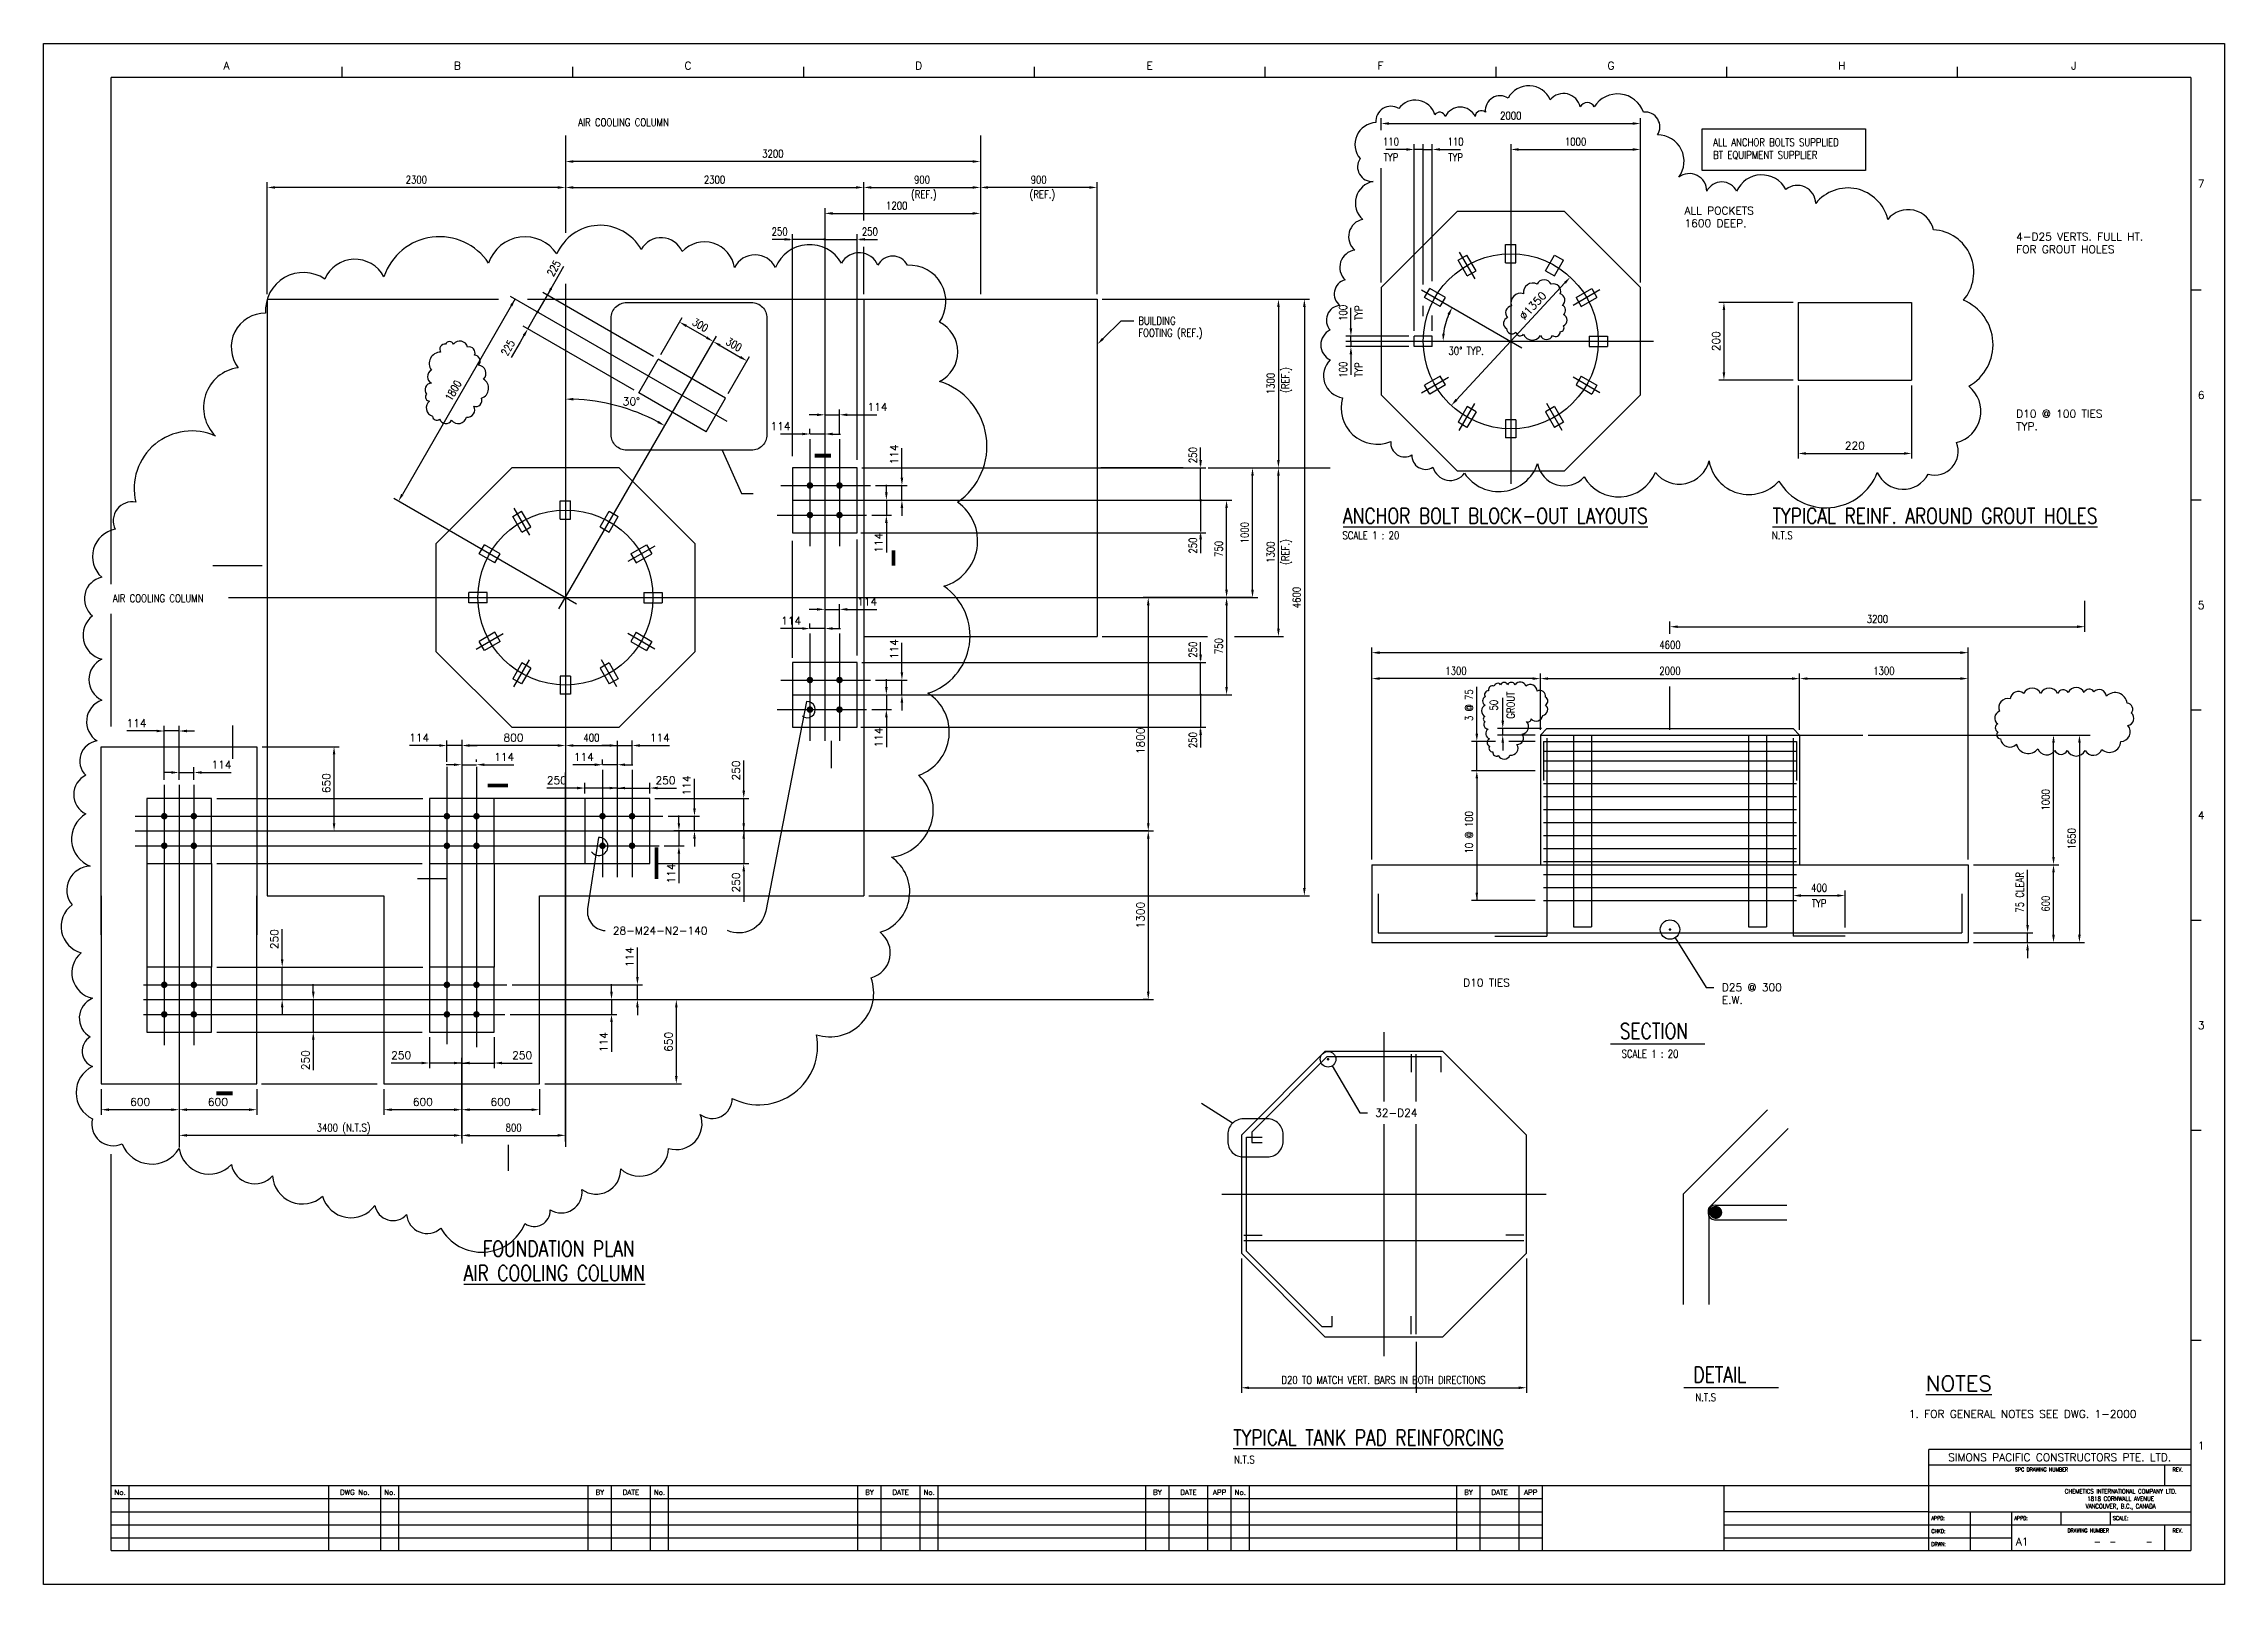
# Model space of a CAD drawing. Extents: x 0 to 16820, y 0 to 11880.
import ezdxf
from ezdxf.enums import TextEntityAlignment as Align

# ---------------------------------------------------------------- set-up
doc = ezdxf.new("R2010")
doc.units = 0
doc.header["$LTSCALE"] = 200
for name, pattern in [('CENTER', [0]), ('DASHED', [0]), ('HIDDENX2', [0])]:
    doc.linetypes.add(name, pattern=pattern)
for name, color, linetype in [('BORDER', 7, 'CONTINUOUS'), ('BOUNDLINE', 3, 'CONTINUOUS'), ('CLINE', 7, 'CENTER'), ('CONC', 2, 'CONTINUOUS'), ('CONCRETE', 7, 'CONTINUOUS'), ('CUTLINE', 7, 'CONTINUOUS'), ('DIM', 6, 'CONTINUOUS'), ('REBAR', 2, 'CONTINUOUS'), ('STREAMS', 7, 'CONTINUOUS'), ('TEXT', 7, 'CONTINUOUS'), ('TEXTL', 2, 'CONTINUOUS'), ('TEXTM', 1, 'CONTINUOUS')]:
    doc.layers.add(name, color=color, linetype=linetype)
doc.styles.get("Standard").update_dxf_attribs({"font": 'romans', "width": 0.8})

msp = doc.modelspace()

# ---------------------------------------------------------------- linework, layer by layer
at = {"layer": 'BORDER', "color": 0}
for p, q in [((16560, 11620), (520, 11620)), ((520, 7712), (520, 11620)), ((2300, 11700), (2300, 11620)), ((4080, 11700), (4080, 11620)), ((5860, 11700), (5860, 11620)), ((7640, 11700), (7640, 11620)), ((9420, 11700), (9420, 11620)), ((11200, 11700), (11200, 11620)), ((12980, 11700), (12980, 11620)), ((14760, 11700), (14760, 11620)), ((16560, 11620), (16560, 260)), ((16640, 9980), (16560, 9980)), ((16640, 8360), (16560, 8360)), ((520, 6614), (520, 7483)), ((16640, 6740), (16560, 6740)), ((16640, 5120), (16560, 5120)), ((16640, 3500), (16560, 3500)), ((520, 260), (520, 3316)), ((16640, 1880), (16560, 1880)), ((14540, 260), (14540, 1040)), ((16560, 1040), (14540, 1040)), ((16560, 920), (14540, 920)), ((16360, 760), (16360, 920)), ((16560, 760), (520, 760)), ((660, 260), (660, 760)), ((2200, 260), (2200, 760)), ((2600, 260), (2600, 760)), ((2740, 260), (2740, 760)), ((4200, 260), (4200, 760)), ((4380, 260), (4380, 760)), ((4680, 260), (4680, 760)), ((4820, 260), (4820, 760)), ((6280, 260), (6280, 760)), ((6460, 260), (6460, 760)), ((6760, 260), (6760, 760)), ((6900, 260), (6900, 760)), ((8500, 260), (8500, 760)), ((8680, 260), (8680, 760)), ((8980, 260), (8980, 760)), ((9160, 260), (9160, 760)), ((9300, 260), (9300, 760)), ((10900, 260), (10900, 760)), ((11080, 260), (11080, 760)), ((11380, 260), (11380, 760)), ((11560, 260), (11560, 760)), ((12960, 760), (12960, 260)), ((11560, 660), (520, 660)), ((520, 560), (11560, 560)), ((14540, 560), (12960, 560)), ((14540, 560), (16560, 560)), ((14860, 560), (14860, 260)), ((15180, 460), (15180, 560)), ((15560, 460), (15560, 560)), ((15940, 560), (15940, 460)), ((520, 460), (11560, 460)), ((520, 360), (11560, 360)), ((12960, 460), (15180, 460)), ((12960, 360), (15180, 360)), ((15180, 460), (16560, 460)), ((15180, 260), (15180, 460)), ((16360, 260), (16360, 460)), ((520, 260), (16560, 260))]:
    msp.add_line(p, q, dxfattribs=at)
at = {"layer": 'BOUNDLINE', "color": 0, "linetype": 'DASHED'}
for points in [[(4377, 8865), (4377, 9764, -0.414214), (4497, 9884), (5459, 9884, -0.414214), (5579, 9764), (5579, 8865, -0.414214), (5459, 8745), (4497, 8745, -0.414214)], [(9133, 3469), (9133, 3416, 0.414214), (9253, 3296), (9440, 3296, 0.414214), (9560, 3416), (9560, 3469, 0.414214), (9440, 3589), (9253, 3589, 0.414214)]]:
    msp.add_lwpolyline(points, format="xyb", close=True, dxfattribs=at)
at = {"layer": 'CLINE', "color": 0}
for p, q in [((4025, 11171), (4025, 10421)), ((7225, 11171), (7225, 9949)), ((11316, 11104), (11316, 8485)), ((4025, 10028), (4025, 3374)), ((10043, 9585), (12416, 9585)), ((6025, 9055), (6025, 8004)), ((5911, 8831), (5911, 8004)), ((6139, 8831), (6139, 8004)), ((8790, 8609), (8154, 8609)), ((8982, 8609), (9924, 8609)), ((5685, 8473), (6377, 8473)), ((5657, 8245), (6347, 8245)), ((1425, 7609), (9364, 7609)), ((15744, 7344), (15744, 7584)), ((6025, 7555), (6025, 6504)), ((12544, 7330), (12544, 7424)), ((5911, 7331), (5911, 6504)), ((6139, 7331), (6139, 6504)), ((5685, 6973), (6377, 6973)), ((12544, 6589), (12544, 6924)), ((5657, 6745), (6347, 6745)), ((3225, 6513), (3225, 3399)), ((4425, 6505), (4425, 5454)), ((3111, 6303), (3111, 4166)), ((3339, 6303), (3339, 4141)), ((4311, 6281), (4311, 5454)), ((4539, 6281), (4539, 5454)), ((931, 6164), (931, 4158)), ((1045, 6164), (1045, 3368)), ((1159, 6164), (1159, 4158)), ((706, 5923), (4777, 5923)), ((706, 5809), (8561, 5809)), ((706, 5695), (4747, 5695)), ((771, 4623), (3573, 4623)), ((771, 4509), (8561, 4509)), ((771, 4395), (3558, 4395)), ((10338, 4259), (10338, 3724)), ((10338, 3548), (10338, 1759)), ((9088, 3009), (11588, 3009))]:
    msp.add_line(p, q, dxfattribs=at)
at = {"layer": 'CONC', "color": 0}
for p, q in [((11276, 10190), (11276, 10330)), ((11276, 10330), (11356, 10330)), ((11356, 10190), (11356, 10330)), ((10909, 10210), (10978, 10250)), ((10979, 10089), (10909, 10210)), ((11048, 10129), (10978, 10250)), ((10979, 10089), (11048, 10129)), ((11276, 10190), (11356, 10190)), ((11584, 10129), (11654, 10250)), ((11584, 10129), (11653, 10089)), ((11653, 10089), (11723, 10210)), ((11654, 10250), (11723, 10210)), ((10651, 9923), (10691, 9992)), ((10812, 9922), (10691, 9992)), ((11820, 9922), (11941, 9992)), ((11941, 9992), (11981, 9923)), ((1725, 9909), (1725, 5309)), ((1725, 9909), (3509, 9909)), ((3732, 9909), (6325, 9909)), ((6325, 9909), (6325, 5309)), ((10772, 9853), (10651, 9923)), ((10772, 9853), (10812, 9922)), ((11820, 9922), (11860, 9853)), ((11860, 9853), (11981, 9923)), ((10711, 9625), (10571, 9625)), ((10571, 9545), (10571, 9625)), ((10711, 9545), (10711, 9625)), ((11921, 9625), (12061, 9625)), ((11921, 9625), (11921, 9545)), ((12061, 9625), (12061, 9545)), ((4590, 9188), (4740, 9447)), ((5260, 9147), (4740, 9447)), ((10711, 9545), (10571, 9545)), ((11921, 9545), (12061, 9545)), ((10772, 9317), (10651, 9247)), ((10812, 9248), (10772, 9317)), ((11860, 9317), (11820, 9248)), ((11860, 9317), (11981, 9247)), ((5110, 8888), (4590, 9188)), ((5110, 8888), (5260, 9147)), ((10691, 9178), (10651, 9247)), ((10812, 9248), (10691, 9178)), ((11820, 9248), (11941, 9178)), ((11981, 9247), (11941, 9178)), ((10979, 9081), (10909, 8960)), ((10978, 8920), (10909, 8960)), ((11048, 9041), (10978, 8920)), ((11048, 9041), (10979, 9081)), ((11276, 8980), (11276, 8840)), ((11356, 8980), (11276, 8980)), ((11356, 8980), (11356, 8840)), ((11653, 9081), (11584, 9041)), ((11584, 9041), (11654, 8920)), ((11653, 9081), (11723, 8960)), ((11723, 8960), (11654, 8920)), ((11356, 8840), (11276, 8840)), ((3618, 8234), (3687, 8274)), ((3757, 8153), (3687, 8274)), ((3985, 8214), (3985, 8354)), ((3985, 8354), (4065, 8354)), ((4065, 8214), (4065, 8354)), ((4293, 8153), (4363, 8274)), ((4363, 8274), (4432, 8234)), ((3688, 8113), (3618, 8234)), ((3688, 8113), (3757, 8153)), ((3985, 8214), (4065, 8214)), ((4293, 8153), (4362, 8113)), ((4362, 8113), (4432, 8234)), ((3360, 7946), (3400, 8016)), ((3481, 7876), (3360, 7946)), ((3521, 7946), (3400, 8016)), ((3481, 7876), (3521, 7946)), ((4529, 7946), (4650, 8016)), ((4529, 7946), (4569, 7876)), ((4569, 7876), (4690, 7946)), ((4650, 8016), (4690, 7946)), ((3420, 7649), (3280, 7649)), ((3280, 7569), (3280, 7649)), ((3420, 7569), (3420, 7649)), ((4630, 7649), (4630, 7569)), ((4630, 7649), (4770, 7649)), ((4770, 7649), (4770, 7569)), ((3420, 7569), (3280, 7569)), ((4630, 7569), (4770, 7569)), ((3481, 7341), (3360, 7271)), ((3400, 7201), (3360, 7271)), ((3521, 7271), (3400, 7201)), ((3521, 7271), (3481, 7341)), ((4569, 7341), (4529, 7271)), ((4529, 7271), (4650, 7201)), ((4569, 7341), (4690, 7271)), ((4690, 7271), (4650, 7201)), ((3688, 7105), (3618, 6983)), ((3757, 7065), (3687, 6943)), ((3757, 7065), (3688, 7105)), ((4362, 7105), (4293, 7065)), ((4293, 7065), (4363, 6943)), ((4362, 7105), (4432, 6983)), ((3687, 6943), (3618, 6983)), ((3985, 7004), (3985, 6864)), ((4065, 7004), (3985, 7004)), ((4065, 7004), (4065, 6864)), ((4432, 6983), (4363, 6943)), ((4065, 6864), (3985, 6864)), ((11544, 6549), (13544, 6549)), ((11544, 6549), (11544, 5549)), ((13544, 6549), (13544, 5549)), ((13544, 6549), (14032, 6549)), ((4175, 6059), (3475, 6059)), ((795, 5559), (795, 4759)), ((1295, 5559), (1295, 4759)), ((2975, 5559), (2975, 4759)), ((3475, 5559), (3475, 4759)), ((3475, 5559), (4175, 5559)), ((10244, 5549), (10244, 4949)), ((10244, 5549), (14844, 5549)), ((14844, 5549), (14844, 4949)), ((1725, 5309), (2625, 5309)), ((3825, 5309), (6325, 5309)), ((10244, 4949), (14844, 4949)), ((9882, 4109), (9238, 3464)), ((9318, 3488), (9899, 4069)), ((10793, 4109), (9882, 4109)), ((9899, 4069), (10777, 4069)), ((10587, 3724), (10587, 4089)), ((10777, 4069), (10777, 3949)), ((11438, 3464), (10793, 4109)), ((10587, 1929), (10587, 3548)), ((13295, 3658), (12645, 3008)), ((9238, 3464), (9238, 2553)), ((9278, 2570), (9278, 3448)), ((9278, 3448), (9398, 3448)), ((9318, 3488), (9318, 3408)), ((9318, 3408), (9398, 3408)), ((11438, 2553), (11438, 3464)), ((12853, 2914), (13456, 3516)), ((12645, 3008), (12645, 2158)), ((12838, 2878), (12838, 2861)), ((12845, 2158), (12845, 2875)), ((12895, 2925), (13445, 2925)), ((12888, 2811), (13445, 2811)), ((9238, 2553), (9882, 1909)), ((9258, 2652), (11418, 2652)), ((9859, 1989), (9278, 2570)), ((10793, 1909), (11438, 2553)), ((9939, 1989), (9939, 2069)), ((9859, 1989), (9939, 1989)), ((9882, 1909), (10793, 1909))]:
    msp.add_line(p, q, dxfattribs=at)
at = {"layer": 'CONC', "color": 0, "linetype": 'HIDDENX2'}
for p, q in [((6325, 9909), (8125, 9909)), ((6325, 9909), (6325, 7309)), ((8125, 9909), (8125, 7309)), ((6325, 7309), (8125, 7309))]:
    msp.add_line(p, q, dxfattribs=at)
at = {"layer": 'CONC', "color": 0}
for points in [[(10902, 10585), (10316, 9999), (10316, 9171), (10902, 8585), (11730, 8585), (12316, 9171), (12316, 9999), (11730, 10585)], [(3611, 8609), (3025, 8023), (3025, 7194), (3611, 6609), (4439, 6609), (5025, 7194), (5025, 8023), (4439, 8609)], [(5775, 8609), (5775, 8109), (6275, 8109), (6275, 8609)], [(5775, 7109), (5775, 6609), (6275, 6609), (6275, 7109)], [(795, 6059), (795, 5559), (1295, 5559), (1295, 6059)], [(2975, 6059), (2975, 5559), (3475, 5559), (3475, 6059)], [(4175, 6059), (4175, 5559), (4675, 5559), (4675, 6059)], [(795, 4759), (795, 4259), (1295, 4259), (1295, 4759)], [(2975, 4759), (2975, 4259), (3475, 4259), (3475, 4759)]]:
    msp.add_lwpolyline(points, close=True, dxfattribs=at)
for points, const_width in [([(5898, 8473, 1), (5923, 8473, 1)], 25), ([(6126, 8473, 1), (6151, 8473, 1)], 25), ([(5898, 8245, 1), (5923, 8245, 1)], 25), ([(6126, 8245, 1), (6151, 8245, 1)], 25), ([(5898, 6973, 1), (5923, 6973, 1)], 25), ([(6126, 6973, 1), (6151, 6973, 1)], 25), ([(5898, 6745, 1), (5923, 6745, 1)], 25), ([(6126, 6745, 1), (6151, 6745, 1)], 25), ([(918, 5923, 1), (943, 5923, 1)], 25), ([(1146, 5923, 1), (1171, 5923, 1)], 25), ([(3098, 5923, 1), (3123, 5923, 1)], 25), ([(3326, 5923, 1), (3351, 5923, 1)], 25), ([(4298, 5923, 1), (4323, 5923, 1)], 25), ([(4526, 5923, 1), (4551, 5923, 1)], 25), ([(918, 5695, 1), (943, 5695, 1)], 25), ([(1146, 5695, 1), (1171, 5695, 1)], 25), ([(3098, 5695, 1), (3123, 5695, 1)], 25), ([(3326, 5695, 1), (3351, 5695, 1)], 25), ([(4298, 5695, 1), (4323, 5695, 1)], 25), ([(4526, 5695, 1), (4551, 5695, 1)], 25), ([(918, 4623, 1), (943, 4623, 1)], 25), ([(1146, 4623, 1), (1171, 4623, 1)], 25), ([(3098, 4623, 1), (3123, 4623, 1)], 25), ([(3326, 4623, 1), (3351, 4623, 1)], 25), ([(918, 4395, 1), (943, 4395, 1)], 25), ([(1146, 4395, 1), (1171, 4395, 1)], 25), ([(3098, 4395, 1), (3123, 4395, 1)], 25), ([(3326, 4395, 1), (3351, 4395, 1)], 25), ([(9902, 4049, 1), (9912, 4049, 1)], 9.95), ([(12872, 2868, 1), (12922, 2868, 1)], 50)]:
    msp.add_lwpolyline(points, format="xyb", close=True, dxfattribs=dict(at, const_width=const_width))
for points in [[(445, 5009), (445, 6459), (1645, 6459), (1645, 5009)], [(445, 5309), (445, 3859), (1645, 3859), (1645, 5309)], [(2625, 5309), (2625, 3859), (3825, 3859), (3825, 5309)]]:
    msp.add_lwpolyline(points, dxfattribs=at)
for centre, start, end in [((12888, 2878), 135, 180), ((12888, 2861), 180, 270), ((12895, 2875), 90, 180)]:
    msp.add_arc(centre, 50, start, end, dxfattribs=at)
at = {"layer": 'CONCRETE', "color": 0}
for p, q in [((11544, 6549), (11594, 6599)), ((11594, 6599), (13494, 6599)), ((13544, 6549), (13494, 6599))]:
    msp.add_line(p, q, dxfattribs=at)
at = {"layer": 'CUTLINE', "color": 0}
msp.add_lwpolyline([(0, 0), (0, 11880), (16820, 11880), (16820, 0)], close=True, dxfattribs=at)
msp.add_lwpolyline([(0, 0), (0, 11880), (16820, 11880), (16820, 0)], close=True, dxfattribs=at)
at = {"layer": 'DIM', "color": 0}
for p, q in [((10316, 11212), (10316, 11304)), ((12316, 10039), (12316, 11304)), ((10376, 11264), (12256, 11264)), ((10571, 9665), (10571, 11104)), ((10641, 10022), (10641, 11104)), ((10711, 10048), (10711, 11104)), ((11316, 11104), (11316, 11104)), ((7165, 10971), (4085, 10971)), ((10451, 11064), (10353, 11064)), ((10511, 11064), (10451, 11064)), ((10641, 11064), (10571, 11064)), ((10641, 11064), (10711, 11064)), ((10771, 11064), (10831, 11064)), ((10831, 11064), (10928, 11064)), ((11376, 11064), (12256, 11064)), ((1725, 9949), (1725, 10811)), ((3965, 10771), (1785, 10771)), ((4085, 10771), (6265, 10771)), ((6325, 10516), (6325, 10811)), ((6385, 10771), (7165, 10771)), ((8065, 10771), (7285, 10771)), ((8125, 9949), (8125, 10811)), ((10316, 10039), (10316, 10921)), ((6025, 10611), (6025, 6609)), ((6085, 10571), (7165, 10571)), ((5755, 10371), (5618, 10371)), ((5715, 10371), (5755, 10371)), ((5775, 8700), (5775, 10411)), ((6025, 10371), (5775, 10371)), ((6025, 10371), (6275, 10371)), ((6275, 8672), (6275, 10411)), ((6335, 10371), (6295, 10371)), ((6295, 10371), (6431, 10371)), ((6325, 9949), (6325, 10313)), ((10918, 10273), (11038, 10066)), ((3945, 10045), (4013, 10163)), ((5271, 8967), (3602, 9931)), ((3910, 9984), (3810, 9811)), ((4705, 9467), (3850, 9961)), ((3915, 9993), (3945, 10045)), ((10627, 9982), (11402, 9535)), ((10897, 9134), (11734, 10036)), ((12004, 9982), (11796, 9862)), ((3637, 9911), (2767, 8404)), ((3735, 9681), (3810, 9811)), ((4760, 9482), (4925, 9768)), ((8165, 9909), (9764, 9909)), ((9524, 9849), (9524, 8669)), ((9724, 9849), (9724, 5369)), ((10083, 9745), (10083, 9843)), ((10641, 9779), (10641, 9858)), ((10711, 9665), (10711, 9784)), ((13493, 9885), (12920, 9885)), ((12960, 9825), (12960, 9345)), ((3705, 9629), (3675, 9577)), ((4555, 9208), (3700, 9701)), ((3975, 7522), (5189, 9624)), ((5113, 9613), (4957, 9703)), ((8170, 9604), (8310, 9742)), ((8310, 9742), (8408, 9742)), ((10531, 9625), (10043, 9625)), ((10083, 9685), (10083, 9745)), ((10083, 9585), (10083, 9625)), ((3675, 9577), (3606, 9459)), ((5217, 9553), (5373, 9463)), ((5280, 9182), (5445, 9468)), ((10531, 9545), (10043, 9545)), ((10083, 9585), (10083, 9545)), ((10083, 9485), (10083, 9425)), ((10083, 9425), (10083, 9327)), ((10627, 9187), (10835, 9307)), ((12004, 9187), (11796, 9307)), ((13493, 9285), (12920, 9285)), ((10918, 8896), (11038, 9104)), ((11713, 8896), (11593, 9104)), ((13533, 9245), (13533, 8680)), ((14408, 9245), (14408, 8680)), ((5965, 9018), (5905, 9018)), ((6025, 9018), (6139, 9018)), ((6025, 9015), (6025, 8830)), ((6025, 9015), (6025, 8978)), ((6139, 8871), (6139, 9058)), ((6199, 9018), (6259, 9018)), ((6259, 9018), (6427, 9018)), ((5791, 8870), (5683, 8870)), ((5851, 8870), (5791, 8870)), ((5911, 8871), (5911, 8910)), ((6025, 8870), (5911, 8870)), ((6085, 8870), (6145, 8870)), ((6620, 8593), (6620, 8761)), ((8924, 8629), (8924, 8765)), ((6310, 8609), (8964, 8609)), ((6620, 8533), (6620, 8593)), ((8924, 8669), (8924, 8629)), ((8924, 8359), (8924, 8609)), ((13593, 8720), (14348, 8720)), ((6417, 8473), (6660, 8473)), ((6500, 8419), (6500, 8479)), ((6620, 8359), (6620, 8473)), ((9324, 7669), (9324, 8549)), ((9524, 7369), (9524, 8549)), ((4111, 7559), (2702, 8372)), ((3627, 8297), (3747, 8089)), ((5775, 8359), (9164, 8359)), ((6387, 8245), (6540, 8245)), ((6500, 8359), (6500, 8245)), ((6620, 8299), (6620, 8239)), ((8924, 8359), (8924, 8119)), ((9124, 7669), (9124, 8299)), ((6302, 8109), (8964, 8109)), ((6500, 8185), (6500, 8125)), ((6500, 8125), (6500, 7956)), ((8924, 8089), (8924, 7952)), ((8924, 8059), (8924, 8089)), ((4713, 8006), (4506, 7886)), ((5775, 7143), (5775, 8047)), ((6275, 7163), (6275, 8056)), ((9324, 7609), (8480, 7609)), ((5965, 7518), (5905, 7518)), ((5911, 7371), (5911, 7410)), ((6025, 7518), (6139, 7518)), ((6025, 7515), (6025, 7330)), ((6025, 7515), (6025, 7478)), ((6139, 7371), (6139, 7558)), ((6199, 7518), (6259, 7518)), ((6259, 7518), (6427, 7518)), ((8520, 7549), (8520, 5869)), ((9124, 7549), (9124, 6919)), ((3336, 7211), (3544, 7331)), ((4713, 7211), (4506, 7331)), ((5791, 7370), (5683, 7370)), ((5851, 7370), (5791, 7370)), ((6025, 7370), (5911, 7370)), ((6085, 7370), (6145, 7370)), ((6620, 7093), (6620, 7261)), ((8165, 7309), (8976, 7309)), ((8924, 7129), (8924, 7265)), ((9184, 7309), (9564, 7309)), ((12604, 7384), (15684, 7384)), ((3627, 6920), (3747, 7128)), ((4422, 6920), (4302, 7128)), ((6310, 7109), (8964, 7109)), ((6620, 7033), (6620, 7093)), ((8924, 7169), (8924, 7129)), ((8924, 6859), (8924, 7109)), ((10244, 5589), (10244, 7224)), ((10304, 7184), (14784, 7184)), ((14844, 5589), (14844, 7224)), ((6417, 6973), (6660, 6973)), ((6500, 6919), (6500, 6979)), ((6620, 6859), (6620, 6973)), ((11484, 6984), (10304, 6984)), ((11054, 6619), (11054, 6920)), ((11544, 6589), (11544, 7024)), ((11604, 6984), (13484, 6984)), ((13544, 6589), (13544, 7024)), ((13604, 6984), (14784, 6984)), ((5775, 6859), (9164, 6859)), ((6387, 6745), (6540, 6745)), ((6500, 6859), (6500, 6745)), ((6620, 6799), (6620, 6739)), ((8924, 6859), (8924, 6609)), ((11254, 6719), (11254, 6836)), ((811, 6580), (642, 6580)), ((871, 6580), (811, 6580)), ((931, 6204), (931, 6620)), ((1045, 6580), (931, 6580)), ((1045, 6204), (1045, 6620)), ((1105, 6580), (1165, 6580)), ((6302, 6609), (8964, 6609)), ((6500, 6685), (6500, 6625)), ((6500, 6625), (6500, 6456)), ((8924, 6589), (8924, 6452)), ((8924, 6549), (8924, 6589)), ((11054, 6559), (11054, 6619)), ((11554, 6599), (11214, 6599)), ((11254, 6659), (11254, 6719)), ((11254, 6549), (11254, 6599)), ((1685, 6459), (2280, 6459)), ((2240, 5869), (2240, 6399)), ((2991, 6468), (2822, 6468)), ((3051, 6468), (2991, 6468)), ((3111, 6343), (3111, 6508)), ((3225, 6468), (3111, 6468)), ((3225, 6473), (3225, 6280)), ((3225, 6473), (3225, 6428)), ((3965, 6468), (3285, 6468)), ((3285, 6468), (3345, 6468)), ((4085, 6468), (4425, 6468)), ((4365, 6468), (4305, 6468)), ((4425, 6468), (4539, 6468)), ((4425, 6465), (4425, 6428)), ((4425, 6465), (4425, 6280)), ((4425, 6465), (4425, 6100)), ((4425, 6465), (4425, 6100)), ((4539, 6321), (4539, 6508)), ((4599, 6468), (4659, 6468)), ((4659, 6468), (4827, 6468)), ((11199, 6499), (11014, 6499)), ((11054, 6274), (11054, 6499)), ((11504, 6549), (11214, 6549)), ((11254, 6489), (11254, 6429)), ((11504, 6499), (11300, 6499)), ((14072, 6549), (15784, 6549)), ((15502, 5609), (15502, 6489)), ((15702, 6489), (15702, 5009)), ((985, 6260), (925, 6260)), ((1045, 6244), (1045, 6300)), ((1045, 6260), (1159, 6260)), ((1159, 6204), (1159, 6300)), ((1219, 6260), (1279, 6260)), ((1279, 6260), (1447, 6260)), ((3165, 6320), (3105, 6320)), ((3225, 6320), (3339, 6320)), ((3339, 6343), (3339, 6360)), ((3399, 6320), (3459, 6320)), ((3459, 6320), (3627, 6320)), ((4025, 3414), (4025, 6260)), ((4191, 6320), (4083, 6320)), ((4251, 6320), (4191, 6320)), ((4311, 6321), (4311, 6360)), ((4425, 6320), (4311, 6320)), ((4485, 6320), (4545, 6320)), ((5400, 6179), (5400, 6353)), ((11504, 6274), (11014, 6274)), ((1335, 6059), (2926, 6059)), ((1375, 6059), (1880, 6059)), ((4055, 6140), (3881, 6140)), ((4115, 6140), (4055, 6140)), ((4175, 6099), (4175, 6180)), ((4425, 6140), (4175, 6140)), ((4365, 6140), (4305, 6140)), ((4425, 6140), (4675, 6140)), ((4485, 6140), (4545, 6140)), ((4675, 6099), (4675, 6180)), ((4715, 6059), (5440, 6059)), ((4735, 6140), (4795, 6140)), ((4795, 6140), (4882, 6140)), ((5020, 6043), (5020, 6211)), ((5400, 6119), (5400, 6179)), ((5400, 5809), (5400, 6059)), ((11054, 6214), (11054, 5274)), ((4817, 5923), (5060, 5923)), ((4900, 5869), (4900, 5929)), ((5020, 5983), (5020, 6043)), ((5020, 5809), (5020, 5923)), ((5400, 5869), (5400, 5929)), ((8521, 5809), (4860, 5809)), ((4900, 5809), (4900, 5695)), ((8521, 5809), (4980, 5809)), ((5020, 5749), (5020, 5689)), ((5400, 5809), (5400, 5559)), ((5400, 5749), (5400, 5689)), ((8521, 5809), (8480, 5809)), ((8520, 5749), (8520, 4569)), ((1335, 5559), (2920, 5559)), ((4715, 5559), (5440, 5559)), ((4787, 5695), (4940, 5695)), ((4900, 5635), (4900, 5575)), ((4900, 5575), (4900, 5406)), ((5400, 5499), (5400, 5439)), ((5400, 5439), (5400, 5264)), ((14884, 5549), (15542, 5549)), ((15302, 5144), (15302, 5509)), ((15462, 5549), (15462, 5549)), ((15502, 5009), (15502, 5489)), ((6365, 5309), (9764, 5309)), ((11504, 5274), (11014, 5274)), ((13554, 5311), (13834, 5311)), ((13894, 5064), (13894, 5351)), ((1840, 4879), (1840, 5053)), ((15302, 5084), (15302, 5144)), ((1840, 4819), (1840, 4879)), ((4580, 4743), (4580, 4911)), ((12584, 4985), (12823, 4603)), ((14884, 5024), (15342, 5024)), ((14884, 4949), (15742, 4949)), ((15302, 4949), (15302, 5024)), ((15302, 4889), (15302, 4829)), ((1335, 4759), (2926, 4759)), ((1375, 4759), (1880, 4759)), ((1840, 4509), (1840, 4759)), ((4580, 4683), (4580, 4743)), ((2080, 4569), (2080, 4629)), ((3613, 4623), (4620, 4623)), ((4380, 4569), (4380, 4629)), ((4580, 4509), (4580, 4623)), ((12823, 4603), (12883, 4603)), ((811, 4509), (4620, 4509)), ((811, 4509), (4420, 4509)), ((811, 4509), (1880, 4509)), ((811, 4509), (2120, 4509)), ((1840, 4449), (1840, 4389)), ((2080, 4509), (2080, 4259)), ((3598, 4395), (4420, 4395)), ((4380, 4509), (4380, 4395)), ((4580, 4449), (4580, 4389)), ((4880, 4449), (4880, 3919)), ((8521, 4509), (8480, 4509)), ((1335, 4259), (2920, 4259)), ((1375, 4259), (2120, 4259)), ((2975, 4219), (2975, 3980)), ((3475, 4219), (3475, 3980)), ((4380, 4335), (4380, 4275)), ((4380, 4275), (4380, 4106)), ((2080, 4199), (2080, 4139)), ((2080, 4139), (2080, 3964)), ((3225, 3439), (3225, 4060)), ((3225, 3439), (3225, 4060)), ((2855, 4020), (2681, 4020)), ((2915, 4020), (2855, 4020)), ((3225, 4020), (2975, 4020)), ((3165, 4020), (3105, 4020)), ((3225, 4020), (3475, 4020)), ((3285, 4020), (3345, 4020)), ((3535, 4020), (3595, 4020)), ((3595, 4020), (3769, 4020)), ((9938, 3997), (10151, 3636)), ((445, 3819), (445, 3620)), ((1645, 3819), (1645, 3620)), ((1681, 3859), (2573, 3859)), ((2625, 3819), (2625, 3620)), ((3825, 3819), (3825, 3620)), ((3865, 3859), (4920, 3859)), ((985, 3660), (505, 3660)), ((1585, 3660), (1105, 3660)), ((3165, 3660), (2685, 3660)), ((3225, 3439), (3225, 3700)), ((3225, 3439), (3225, 3700)), ((3765, 3660), (3285, 3660)), ((10151, 3636), (10211, 3636)), ((3165, 3462), (1105, 3462)), ((3285, 3462), (3965, 3462)), ((9238, 2513), (9238, 1476)), ((11438, 2513), (11438, 1476)), ((10587, 1869), (10587, 1476)), ((9298, 1516), (11378, 1516))]:
    msp.add_line(p, q, dxfattribs=at)
for points, format in [([(11941, 9992, 0, 20, 0), (11982, 10036, 0, 0, 0), (12438, 10522, 0, 0, -0.202619), (12595, 10592, 0, 0, 0.981907)], "xyseb"), ([(14568, 10036, 0, 20, 0), (14618, 10070, 0, 0, 0), (15095, 10391, 0, 0, 0), (15155, 10391, 0, 0, 0)], "xyseb"), ([(14593, 9522, 0, 20, 0), (14635, 9480, 0, 0, 0), (15095, 9026, 0, 0, 0), (15155, 9026, 0, 0, 0)], "xyseb"), ([(5850, 6696, 1.467717), (5885, 6807), (5570, 5192, -0.477399), (5276, 5041, -4.738727)], "xyb"), ([(4227, 5648, 1.636008), (4281, 5760), (4196, 5209, 0.440399), (4330, 5041, -30.205937)], "xyb"), ([(12739, 5002, 0, 20, 0), (12751, 4943, 0, 0, 0), (12823, 4603, 0, 0, 0), (12883, 4603, 0, 0, 0)], "xyseb"), ([(10398, 4066, 0, 20, 0), (10434, 4114, 0, 0, 0), (10827, 4638, 0, 0, 0), (10887, 4638, 0, 0, 0)], "xyseb")]:
    msp.add_lwpolyline(points, format=format, dxfattribs=at)
for points, const_width in [([(6020, 10371, 1), (6030, 10371, 1)], 9.75), ([(3805, 9811, 1), (3815, 9811, 1)], 9.75), ([(8919, 8359, 1), (8929, 8359, 1)], 9.75), ([(8919, 6859, 1), (8929, 6859, 1)], 9.75), ([(10582, 1516, 1), (10592, 1516, 1)], 9.95)]:
    msp.add_lwpolyline(points, format="xyb", close=True, dxfattribs=dict(at, const_width=const_width))
for centre, radius in [((11316, 9585), 675), ((4025, 7609), 675), ((12544, 5049), 75), ((9907, 4049), 60)]:
    msp.add_circle(centre, radius, dxfattribs=at)
for centre, radius, start, end in [((11316, 9585), 522, 156.5921, 173.4079), ((4025, 7609), 1531, 62.2459, 87.7541)]:
    msp.add_arc(centre, radius, start, end, dxfattribs=at)
for points in [[(10376, 11274), (10376, 11254), (10316, 11264)], [(12256, 11274), (12256, 11254), (12316, 11264)], [(4085, 10981), (4085, 10961), (4025, 10971)], [(7165, 10981), (7165, 10961), (7225, 10971)], [(10511, 11074), (10511, 11054), (10571, 11064)], [(10771, 11074), (10771, 11054), (10711, 11064)], [(11376, 11074), (11376, 11054), (11316, 11064)], [(12256, 11074), (12256, 11054), (12316, 11064)], [(1785, 10781), (1785, 10761), (1725, 10771)], [(3965, 10781), (3965, 10761), (4025, 10771)], [(4085, 10781), (4085, 10761), (4025, 10771)], [(6265, 10781), (6265, 10761), (6325, 10771)], [(6385, 10781), (6385, 10761), (6325, 10771)], [(7165, 10781), (7165, 10761), (7225, 10771)], [(7285, 10781), (7285, 10761), (7225, 10771)], [(8065, 10781), (8065, 10761), (8125, 10771)], [(6085, 10581), (6085, 10561), (6025, 10571)], [(7165, 10581), (7165, 10561), (7225, 10571)], [(5715, 10381), (5715, 10361), (5775, 10371)], [(6335, 10381), (6335, 10361), (6275, 10371)], [(3923, 9988), (3906, 9998), (3885, 9941)], [(11741, 10029), (11727, 10042), (11775, 10080)], [(3615, 9854), (3598, 9864), (3637, 9911)], [(9514, 9849), (9534, 9849), (9524, 9909)], [(9714, 9849), (9734, 9849), (9724, 9909)], [(10828, 9797), (10846, 9788), (10864, 9846)], [(12950, 9825), (12970, 9825), (12960, 9885)], [(3713, 9624), (3696, 9634), (3735, 9681)], [(4952, 9695), (4962, 9712), (4905, 9733)], [(5108, 9605), (5118, 9622), (5165, 9583)], [(8177, 9597), (8163, 9611), (8128, 9562)], [(10073, 9685), (10093, 9685), (10083, 9625)], [(10807, 9644), (10787, 9645), (10794, 9585)], [(5212, 9545), (5222, 9562), (5165, 9583)], [(5368, 9455), (5378, 9472), (5425, 9433)], [(10073, 9485), (10093, 9485), (10083, 9545)], [(12950, 9345), (12970, 9345), (12960, 9285)], [(4085, 9128), (4085, 9148), (4025, 9139)], [(10905, 9127), (10890, 9141), (10857, 9090)], [(4743, 8972), (4733, 8955), (4790, 8934)], [(5965, 9028), (5965, 9008), (6025, 9018)], [(5965, 9028), (5965, 9008), (6025, 9018)], [(6199, 9028), (6199, 9008), (6139, 9018)], [(5851, 8880), (5851, 8860), (5911, 8870)], [(6085, 8880), (6085, 8860), (6025, 8870)], [(8914, 8669), (8934, 8669), (8924, 8609)], [(9314, 8549), (9334, 8549), (9324, 8609)], [(9514, 8669), (9534, 8669), (9524, 8609)], [(9514, 8549), (9534, 8549), (9524, 8609)], [(13593, 8730), (13593, 8710), (13533, 8720)], [(14348, 8730), (14348, 8710), (14408, 8720)], [(6490, 8419), (6510, 8419), (6500, 8359)], [(6610, 8533), (6630, 8533), (6620, 8473)], [(2775, 8399), (2758, 8409), (2737, 8352)], [(6490, 8185), (6510, 8185), (6500, 8245)], [(6610, 8299), (6630, 8299), (6620, 8359)], [(9114, 8299), (9134, 8299), (9124, 8359)], [(8914, 8059), (8934, 8059), (8924, 8119)], [(8510, 7549), (8530, 7549), (8520, 7609)], [(9114, 7669), (9134, 7669), (9124, 7609)], [(9114, 7549), (9134, 7549), (9124, 7609)], [(9314, 7669), (9334, 7669), (9324, 7609)], [(5965, 7528), (5965, 7508), (6025, 7518)], [(5965, 7528), (5965, 7508), (6025, 7518)], [(6199, 7528), (6199, 7508), (6139, 7518)], [(5851, 7380), (5851, 7360), (5911, 7370)], [(6085, 7380), (6085, 7360), (6025, 7370)], [(9514, 7369), (9534, 7369), (9524, 7309)], [(12604, 7394), (12604, 7374), (12544, 7384)], [(15684, 7394), (15684, 7374), (15744, 7384)], [(8914, 7169), (8934, 7169), (8924, 7109)], [(10304, 7194), (10304, 7174), (10244, 7184)], [(14784, 7194), (14784, 7174), (14844, 7184)], [(6490, 6919), (6510, 6919), (6500, 6859)], [(6610, 7033), (6630, 7033), (6620, 6973)], [(9114, 6919), (9134, 6919), (9124, 6859)], [(10304, 6994), (10304, 6974), (10244, 6984)], [(11484, 6994), (11484, 6974), (11544, 6984)], [(11604, 6994), (11604, 6974), (11544, 6984)], [(13484, 6994), (13484, 6974), (13544, 6984)], [(13604, 6994), (13604, 6974), (13544, 6984)], [(14784, 6994), (14784, 6974), (14844, 6984)], [(6490, 6685), (6510, 6685), (6500, 6745)], [(6610, 6799), (6630, 6799), (6620, 6859)], [(871, 6590), (871, 6570), (931, 6580)], [(1105, 6590), (1105, 6570), (1045, 6580)], [(8914, 6549), (8934, 6549), (8924, 6609)], [(11244, 6659), (11264, 6659), (11254, 6599)], [(2230, 6399), (2250, 6399), (2240, 6459)], [(3051, 6478), (3051, 6458), (3111, 6468)], [(3285, 6478), (3285, 6458), (3225, 6468)], [(3285, 6478), (3285, 6458), (3225, 6468)], [(3965, 6478), (3965, 6458), (4025, 6468)], [(4085, 6478), (4085, 6458), (4025, 6468)], [(4365, 6478), (4365, 6458), (4425, 6468)], [(4365, 6478), (4365, 6458), (4425, 6468)], [(4599, 6478), (4599, 6458), (4539, 6468)], [(11044, 6559), (11064, 6559), (11054, 6499)], [(11244, 6489), (11264, 6489), (11254, 6549)], [(15492, 6489), (15512, 6489), (15502, 6549)], [(15692, 6489), (15712, 6489), (15702, 6549)], [(985, 6270), (985, 6250), (1045, 6260)], [(1219, 6270), (1219, 6250), (1159, 6260)], [(3165, 6330), (3165, 6310), (3225, 6320)], [(3399, 6330), (3399, 6310), (3339, 6320)], [(4251, 6330), (4251, 6310), (4311, 6320)], [(4485, 6330), (4485, 6310), (4425, 6320)], [(11044, 6214), (11064, 6214), (11054, 6274)], [(4115, 6150), (4115, 6130), (4175, 6140)], [(4365, 6150), (4365, 6130), (4425, 6140)], [(4485, 6150), (4485, 6130), (4425, 6140)], [(4735, 6150), (4735, 6130), (4675, 6140)], [(5390, 6119), (5410, 6119), (5400, 6059)], [(5010, 5983), (5030, 5983), (5020, 5923)], [(2230, 5869), (2250, 5869), (2240, 5809)], [(4890, 5869), (4910, 5869), (4900, 5809)], [(5010, 5749), (5030, 5749), (5020, 5809)], [(5390, 5869), (5410, 5869), (5400, 5809)], [(5390, 5749), (5410, 5749), (5400, 5809)], [(8510, 5869), (8530, 5869), (8520, 5809)], [(8510, 5749), (8530, 5749), (8520, 5809)], [(4890, 5635), (4910, 5635), (4900, 5695)], [(5390, 5499), (5410, 5499), (5400, 5559)], [(15492, 5609), (15512, 5609), (15502, 5549)], [(15492, 5489), (15512, 5489), (15502, 5549)], [(9714, 5369), (9734, 5369), (9724, 5309)], [(11044, 5334), (11064, 5334), (11054, 5274)], [(13554, 5321), (13554, 5301), (13494, 5311)], [(13834, 5321), (13834, 5301), (13894, 5311)], [(15292, 5084), (15312, 5084), (15302, 5024)], [(15292, 4889), (15312, 4889), (15302, 4949)], [(15492, 5009), (15512, 5009), (15502, 4949)], [(15692, 5009), (15712, 5009), (15702, 4949)], [(1830, 4819), (1850, 4819), (1840, 4759)], [(2070, 4569), (2090, 4569), (2080, 4509)], [(4370, 4569), (4390, 4569), (4380, 4509)], [(4570, 4683), (4590, 4683), (4580, 4623)], [(8510, 4569), (8530, 4569), (8520, 4509)], [(1830, 4449), (1850, 4449), (1840, 4509)], [(4370, 4335), (4390, 4335), (4380, 4395)], [(4570, 4449), (4590, 4449), (4580, 4509)], [(4870, 4449), (4890, 4449), (4880, 4509)], [(2070, 4199), (2090, 4199), (2080, 4259)], [(2915, 4030), (2915, 4010), (2975, 4020)], [(3165, 4030), (3165, 4010), (3225, 4020)], [(3285, 4030), (3285, 4010), (3225, 4020)], [(3535, 4030), (3535, 4010), (3475, 4020)], [(4870, 3919), (4890, 3919), (4880, 3859)], [(505, 3670), (505, 3650), (445, 3660)], [(985, 3670), (985, 3650), (1045, 3660)], [(1105, 3670), (1105, 3650), (1045, 3660)], [(1585, 3670), (1585, 3650), (1645, 3660)], [(2685, 3670), (2685, 3650), (2625, 3660)], [(3165, 3670), (3165, 3650), (3225, 3660)], [(3285, 3670), (3285, 3650), (3225, 3660)], [(3765, 3670), (3765, 3650), (3825, 3660)], [(1105, 3472), (1105, 3452), (1045, 3462)], [(3165, 3472), (3165, 3452), (3225, 3462)], [(3285, 3472), (3285, 3452), (3225, 3462)], [(3965, 3472), (3965, 3452), (4025, 3462)], [(9298, 1526), (9298, 1506), (9238, 1516)], [(11378, 1526), (11378, 1506), (11438, 1516)]]:
    msp.add_solid(points, dxfattribs=at)
at = {"layer": 'REBAR', "color": 0}
for p, q in [((11569, 6499), (13519, 6499)), ((11569, 6499), (11569, 6199)), ((11569, 6424), (13519, 6424)), ((11594, 6524), (11594, 4999)), ((13494, 6524), (13494, 4999)), ((13519, 6499), (13519, 6199)), ((11569, 6349), (13519, 6349)), ((11569, 6274), (13519, 6274)), ((11569, 6174), (13519, 6174)), ((11569, 6074), (13519, 6074)), ((11569, 5974), (13519, 5974)), ((11569, 5874), (13519, 5874)), ((11569, 5774), (13519, 5774)), ((11569, 5674), (13519, 5674)), ((11569, 5574), (13519, 5574)), ((11569, 5474), (13519, 5474)), ((10294, 5324), (10294, 5024)), ((11569, 5374), (13519, 5374)), ((11569, 5274), (13519, 5274)), ((14794, 5324), (14794, 5024)), ((10294, 5024), (14794, 5024)), ((11194, 4999), (11594, 4999)), ((13894, 4999), (13494, 4999)), ((10547, 4089), (10547, 3949)), ((9258, 2692), (9398, 2692)), ((11418, 2692), (11278, 2692)), ((10547, 1929), (10547, 2069))]:
    msp.add_line(p, q, dxfattribs=at)
at = {"layer": 'REBAR', "color": 0, "const_width": 9.75}
msp.add_lwpolyline([(12539, 5049, 1), (12549, 5049, 1)], format="xyb", close=True, dxfattribs=at)
at = {"layer": 'TEXT', "color": 0}
for p, q in [((13533, 9885), (13533, 9285)), ((13533, 9885), (14408, 9885)), ((14408, 9885), (14408, 9285)), ((13533, 9285), (14408, 9285)), ((11799, 6549), (11799, 5069)), ((11939, 6549), (11939, 5069)), ((13149, 6549), (13149, 5069)), ((13289, 6549), (13289, 5069)), ((11799, 5069), (11939, 5069)), ((13149, 5069), (13289, 5069))]:
    msp.add_line(p, q, dxfattribs=at)
for points in [[(11042, 11318, 0.625), (10811, 11318, 0.625), (10730, 11332, 0.625), (10452, 11379, 0.625), (10276, 11271, 0.625), (10154, 10993, 0.625), (10255, 10817, 0.625), (10174, 10525, 0.625), (10113, 10288, 0.625), (10038, 10058, 0.625), (9998, 9861, 0.625), (9923, 9672, 0.625), (9923, 9441, 0.625), (10018, 9150, 0.625), (10391, 8811, 0.625), (10554, 8710, 0.625), (10716, 8615, 0.625), (10960, 8567, 0.625), (11523, 8642, 0.625), (11882, 8540, 0.625), (12431, 8574, 0.625), (12845, 8662, 0.625), (13384, 8506, 0.625), (14143, 8574, 0.625), (14536, 8560, 0.625), (14753, 8804, 0.625), (14848, 9238, 0.625), (14807, 9902, 0.625), (14577, 10444, 0.625), (14224, 10525, 0.625), (13668, 10647, 0.625), (13438, 10756, 0.625), (13058, 10742, 0.625), (12828, 10742, 0.625), (12611, 10850, 0.625), (12448, 11176, 0.625), (12340, 11352, 0.625), (11960, 11392, 0.625), (11852, 11392, 0.625), (11621, 11447, 0.625), (11296, 11460, 0.625), (11120, 11352, 0.625)], [(6663, 10171, 0.625), (6435, 10171, 0.625), (6154, 10188, 0.625), (5645, 10153, 0.625), (5329, 10153, 0.625), (4925, 10276, 0.625), (4609, 10293, 0.625), (3959, 10258, 0.625), (3432, 10188, 0.625), (2625, 10083, 0.625), (2168, 10065, 0.625), (1712, 9802, 0.625), (1501, 9381, 0.625), (1326, 8854, 0.625), (711, 8345, 0.625), (553, 8135, 0.625), (448, 7766, 0.625), (377, 7468, 0.625), (448, 7134, 0.625), (448, 6818, 0.625), (413, 6503, 0.625), (325, 6239, 0.625), (325, 5941, 0.625), (360, 5537, 0.625), (219, 5239, 0.625), (290, 4870, 0.625), (377, 4519, 0.625), (360, 4221, 0.625), (377, 3993, 0.625), (377, 3589, 0.625), (606, 3396, 0.625), (1045, 3361, 0.625), (1448, 3238, 0.625), (1765, 3150, 0.625), (2151, 2992, 0.625), (2555, 2922, 0.625), (2800, 2852, 0.625), (3064, 2747, 0.625), (3713, 2782, 0.625), (3907, 2887, 0.625), (4152, 3045, 0.625), (4451, 3203, 0.625), (4820, 3361, 0.625), (5065, 3624, 0.625), (5311, 3747, 0.625), (5961, 4238, 0.625), (6382, 4677, 0.625), (6452, 5028, 0.625), (6540, 5607, 0.625), (6751, 6239, 0.625), (6821, 6871, 0.625), (6944, 7696, 0.625), (7049, 8345, 0.625), (6909, 9276, 0.625), (6909, 9732, 0.625)], [(11722, 9703, 0.625), (11722, 9792, 0.625), (11713, 9862, 0.625), (11698, 9951, 0.625), (11628, 10025, 0.625), (11519, 10025, 0.625), (11415, 9951, 0.625), (11321, 9857, 0.625), (11292, 9768, 0.625), (11282, 9683, 0.625), (11356, 9654, 0.625), (11415, 9639, 0.625), (11544, 9629, 0.625), (11638, 9629, 0.625), (11698, 9659, 0.625)], [(3378, 9146, 0.625), (3394, 9293, 0.625), (3355, 9401, 0.625), (3324, 9478, 0.625), (3270, 9540, 0.625), (3162, 9563, 0.625), (3100, 9563, 0.625), (3062, 9501, 0.625), (2992, 9362, 0.625), (2992, 9262, 0.625), (2953, 9177, 0.625), (2977, 9123, 0.625), (3000, 9007, 0.625), (3054, 8984, 0.625), (3147, 8976, 0.625), (3262, 8999, 0.625), (3317, 9084, 0.625)], [(11188, 6926, 0.625), (11145, 6890, 0.625), (11119, 6844, 0.625), (11119, 6779, 0.625), (11116, 6692, 0.625), (11116, 6653, 0.625), (11141, 6595, 0.625), (11152, 6520, 0.625), (11152, 6462, 0.625), (11177, 6419, 0.625), (11220, 6390, 0.625), (11310, 6393, 0.625), (11364, 6476, 0.625), (11404, 6556, 0.625), (11437, 6653, 0.625), (11473, 6674, 0.625), (11563, 6700, 0.625), (11584, 6782, 0.625), (11584, 6840, 0.625), (11519, 6887, 0.625), (11433, 6926, 0.625), (11350, 6937, 0.625), (11292, 6937, 0.625), (11238, 6937, 0.625)], [(15739, 6876, 0.625), (15615, 6876, 0.625), (15533, 6869, 0.625), (15402, 6869, 0.625), (15271, 6869, 0.625), (15168, 6828, 0.625), (15086, 6732, 0.625), (15072, 6636, 0.625), (15072, 6574, 0.625), (15093, 6519, 0.625), (15216, 6478, 0.625), (15381, 6443, 0.625), (15512, 6430, 0.625), (15608, 6430, 0.625), (15746, 6430, 0.625), (15876, 6437, 0.625), (16021, 6498, 0.625), (16076, 6622, 0.625), (16103, 6718, 0.625), (16069, 6794, 0.625), (15911, 6849, 0.625), (15814, 6883, 0.625)]]:
    msp.add_lwpolyline(points, format="xyb", close=True, dxfattribs=at)
msp.add_lwpolyline([(12793, 11222), (14051, 11222), (14051, 10903), (12793, 10903)], close=True, dxfattribs=at)
at = {"layer": 'TEXTM', "color": 0}
for points in [[(5233, 8745), (5382, 8412), (5473, 8412)], [(1685, 7854), (1305, 7854)], [(1459, 6366), (1459, 6623)], [(6074, 6505), (6074, 6294)], [(3113, 5440), (2885, 5440)], [(12084, 4168), (12812, 4168)], [(9169, 3555), (8930, 3708)], [(3583, 3388), (3583, 3188)], [(12651, 1519), (13380, 1519)]]:
    msp.add_lwpolyline(points, dxfattribs=at)
for points in [[(5948, 8703, 30, 30, 0), (6074, 8703, 0, 0, 0), (6074, 8544, 0, 0, 0)], [(6555, 7973, 30, 30, 0), (6555, 7854, 0, 0, 0), (6365, 7854, 0, 0, 0)], [(3426, 6160, 30, 30, 0), (3583, 6160, 0, 0, 0), (3583, 5967, 0, 0, 0)], [(4727, 5682, 30, 30, 0), (4727, 5440, 0, 0, 0), (4478, 5440, 0, 0, 0)], [(1331, 3787, 30, 30, 0), (1459, 3787, 0, 0, 0), (1459, 3994, 0, 0, 0)]]:
    msp.add_lwpolyline(points, format="xyseb", dxfattribs=at)

# ---------------------------------------------------------------- texts
at = {"layer": 'BORDER', "color": 0}
for s, height, p in [('A', 60, (1410, 11680)), ('B', 60, (3190, 11680)), ('C', 60, (4970, 11680)), ('D', 60, (6750, 11680)), ('E', 60, (8530, 11680)), ('F', 60, (10310, 11680)), ('G', 60, (12090, 11680)), ('H', 60, (13870, 11680)), ('J', 60, (15660, 11680)), ('7', 60, (16640, 10770)), ('6', 60, (16640, 9140)), ('5', 60, (16640, 7520)), ('4', 60, (16640, 5900)), ('3', 60, (16640, 4280)), ('1', 60, (16640, 1040)), ('No.', 40, (590, 690)), ('DWG No.', 40, (2400, 690)), ('No.', 40, (2670, 690)), ('BY', 40, (4290, 690)), ('DATE', 40, (4530, 690)), ('No.', 40, (4750, 690)), ('BY', 40, (6370, 690)), ('DATE', 40, (6610, 690)), ('No.', 40, (6830, 690)), ('BY', 40, (8590, 690)), ('DATE', 40, (8830, 690)), ('APP', 40, (9070, 690)), ('No.', 40, (9230, 690)), ('BY', 40, (10990, 690)), ('DATE', 40, (11230, 690)), ('APP', 40, (11470, 690)), ('A1', 60, (15260, 300))]:
    msp.add_text(s, height=height, dxfattribs=at).set_placement(p, align=Align.CENTER)
for s, height, width, p in [('SPC DRAWING NUMBER', 30, 0.8, (15410, 870)), ('REV.', 30, 0.8, (16460, 870)), ('CHEMETICS INTERNATIONAL COMPANY LTD.', 35, 0.75, (16020, 700)), ('1818 CORNWALL AVENUE', 35, 0.75, (16020, 643)), ('VANCOUVER, B.C., CANADA', 35, 0.75, (16020, 585)), ('DRAWING NUMBER', 30, 0.8, (15770, 400)), ('REV.', 30, 0.8, (16460, 400)), ('-', 60, 0.8, (15840, 300)), ('-', 60, 0.8, (15960, 300)), ('-', 60, 0.8, (16240, 300))]:
    msp.add_text(s, height=height, dxfattribs=dict(at, width=width)).set_placement(p, align=Align.CENTER)
at = {"layer": 'BORDER', "color": 0, "width": 0.8}
for s, p in [('APPD:', (14560, 495)), ('APPD:', (15200, 495)), ('SCALE:', (15960, 495)), ('CHKD:', (14560, 395)), ('DRWN:', (14560, 295))]:
    msp.add_text(s, height=30, dxfattribs=at).set_placement(p)
at = {"layer": 'DIM', "color": 0, "width": 0.8}
for s, p in [('2000', (11316, 11324)), ('1000', (11816, 11124)), ('3200', (5625, 11031)), ('2300', (2875, 10831)), ('2300', (5175, 10831)), ('900', (6775, 10831)), ('900', (7675, 10831)), ('1200', (6580, 10631)), ('3200', (14144, 7444)), ('4600', (12544, 7244)), ('1300', (10894, 7044)), ('2000', (12544, 7044)), ('1300', (14194, 7044)), ('400', (13694, 5371)), ('3400 (N.T.S)', (2314, 3522)), ('800', (3625, 3522))]:
    msp.add_text(s, height=60, dxfattribs=at).set_placement(p, align=Align.MIDDLE_CENTER)
for s, p in [('110', (10392, 11124)), ('110', (10890, 11124)), ('TYP', (10392, 11004)), ('TYP', (10890, 11004)), ('(REF.)', (6789, 10713)), ('(REF.)', (7703, 10713)), ('250', (5677, 10431)), ('250', (6373, 10431)), ('30%%D TYP.', (10972, 9511)), ('400', (4225, 6528)), ('TYP', (13694, 5251)), ('D20 TO MATCH VERT. BARS IN BOTH DIRECTIONS', (10334, 1576))]:
    msp.add_text(s, height=60, dxfattribs=at).set_placement(p, align=Align.MIDDLE)
for s, rotation, p in [('225', 60, (3935, 10148)), ('100', 90, (10023, 9804)), ('TYP', 90, (10143, 9804)), ('225', 60, (3581, 9535)), ('100', 90, (10023, 9366)), ('1800', 60, (3160, 9205)), ('(REF.)', 90, (9582, 9286)), ('TYP', 90, (10143, 9366)), ('250', 90, (8864, 8707)), ('250', 90, (8864, 8010)), ('(REF.)', 90, (9582, 7960)), ('250', 90, (8864, 7207)), ('50', 90, (11185, 6779)), ('GROUT', 90, (11315, 6779)), ('250', 90, (8864, 6510)), ('10 @ 100', 90, (10994, 5799)), ('1650', 90, (15642, 5749))]:
    msp.add_text(s, height=60, rotation=rotation, dxfattribs=at).set_placement(p, align=Align.MIDDLE)
at = {"layer": 'DIM', "color": 0}
for s, rotation, p in [('%%c1350', 47.1329, (11486, 9859)), ('200', 90, (12900, 9585)), ('114', 90, (6560, 8711)), ('114', 90, (6440, 8030)), ('114', 90, (6560, 7211)), ('114', 90, (6440, 6530)), ('1800', 90, (8460, 6504)), ('650', 90, (2180, 6177)), ('114', 90, (4960, 6161)), ('250', 90, (5340, 6276)), ('114', 90, (4840, 5480)), ('250', 90, (5340, 5412)), ('1300', 90, (8460, 5159)), ('250', 90, (1780, 4976)), ('114', 90, (4520, 4837)), ('114', 90, (4320, 4180)), ('650', 90, (4820, 4184)), ('250', 90, (2020, 4041))]:
    msp.add_text(s, height=60, rotation=rotation, dxfattribs=at).set_placement(p, align=Align.MIDDLE_CENTER)
at = {"layer": 'DIM', "color": 0, "width": 0.8}
for s, rotation, p in [('300', 330, (5065, 9710)), ('300', 330, (5325, 9560)), ('1300', 90, (9464, 9259)), ('1000', 90, (9264, 8109)), ('750', 90, (9064, 7984)), ('1300', 90, (9464, 7959)), ('4600', 90, (9664, 7609)), ('750', 90, (9064, 7234)), ('3 @ 75', 90, (10994, 6779)), ('1000', 90, (15442, 6049)), ('75 CLEAR', 90, (15242, 5336)), ('600', 90, (15442, 5249))]:
    msp.add_text(s, height=60, rotation=rotation, dxfattribs=at).set_placement(p, align=Align.MIDDLE_CENTER)
at = {"layer": 'DIM', "color": 0}
for s, p in [('30%%d', (4533, 9121)), ('114', (6431, 9078)), ('114', (5684, 8930)), ('220', (13970, 8780)), ('114', (6353, 7578)), ('114', (5767, 7430)), ('114', (717, 6640)), ('114', (2897, 6528)), ('114', (3553, 6380)), ('800', (3625, 6528)), ('114', (4167, 6380)), ('114', (4753, 6528)), ('114', (1373, 6320)), ('250', (3958, 6200)), ('250', (4796, 6200)), ('250', (2758, 4080)), ('250', (3692, 4080)), ('600', (745, 3720)), ('600', (1345, 3720)), ('600', (2925, 3720)), ('600', (3525, 3720))]:
    msp.add_text(s, height=60, dxfattribs=at).set_placement(p, align=Align.MIDDLE_CENTER)
at = {"layer": 'STREAMS', "color": 0}
msp.add_text('SIMONS PACIFIC CONSTRUCTORS PTE. LTD.', height=60, dxfattribs=at).set_placement((15550, 950), align=Align.CENTER)
at = {"layer": 'TEXT', "color": 0, "width": 0.8}
for s, p in [('AIR COOLING COLUMN', (4123, 11243)), ('ALL ANCHOR BOLTS SUPPLIED', (12877, 11089)), ('BT EQUIPMENT SUPPLIER', (12877, 10992)), ('BUILDING', (8443, 9713)), ('FOOTING (REF.)', (8443, 9620)), ('SCALE 1 : 20', (10018, 8058)), ('N.T.S', (13330, 8058)), ('AIR COOLING COLUMN', (534, 7573)), ('SCALE 1 : 20', (12171, 4061)), ('N.T.S', (12739, 1412)), ('N.T.S', (9181, 932))]:
    msp.add_text(s, height=60, dxfattribs=at).set_placement(p)
at = {"layer": 'TEXT', "color": 0}
for s, p in [('ALL POCKETS', (12655, 10562)), ('1600 DEEP.', (12655, 10465)), ('4-D25 VERTS. FULL HT.', (15215, 10361)), ('FOR GROUT HOLES', (15215, 10264)), ('TYP.', (15215, 8898)), ('D10 @ 100 TIES', (15215, 8996)), ('28-M24-N2-140', (4390, 5011)), ('D10 TIES', (10949, 4609)), ('D25 @ 300', (12943, 4573)), ('E.W.', (12943, 4476)), ('32-D24', (10271, 3606)), ('1. FOR GENERAL NOTES SEE DWG. 1-2000', (14386, 1284))]:
    msp.add_text(s, height=60, dxfattribs=at).set_placement(p)
at = {"layer": 'TEXTL', "color": 0, "width": 0.8}
for s, p in [('%%UANCHOR BOLT BLOCK-OUT LAYOUTS', (10023, 8179)), ('%%uTYPICAL REINF. AROUND GROUT HOLES', (13335, 8179)), ('SECTION', (12157, 4206)), ('FOUNDATION PLAN', (3386, 2528)), ('%%UAIR COOLING COLUMN', (3240, 2340)), ('DETAIL', (12725, 1557)), ('%%uTYPICAL TANK PAD REINFORCING', (9175, 1072))]:
    msp.add_text(s, height=120, dxfattribs=at).set_placement(p)
at = {"layer": 'TEXTL', "color": 0}
msp.add_text('%%UNOTES', height=120, dxfattribs=at).set_placement((14518, 1489))

doc.saveas('drawing.dxf')
